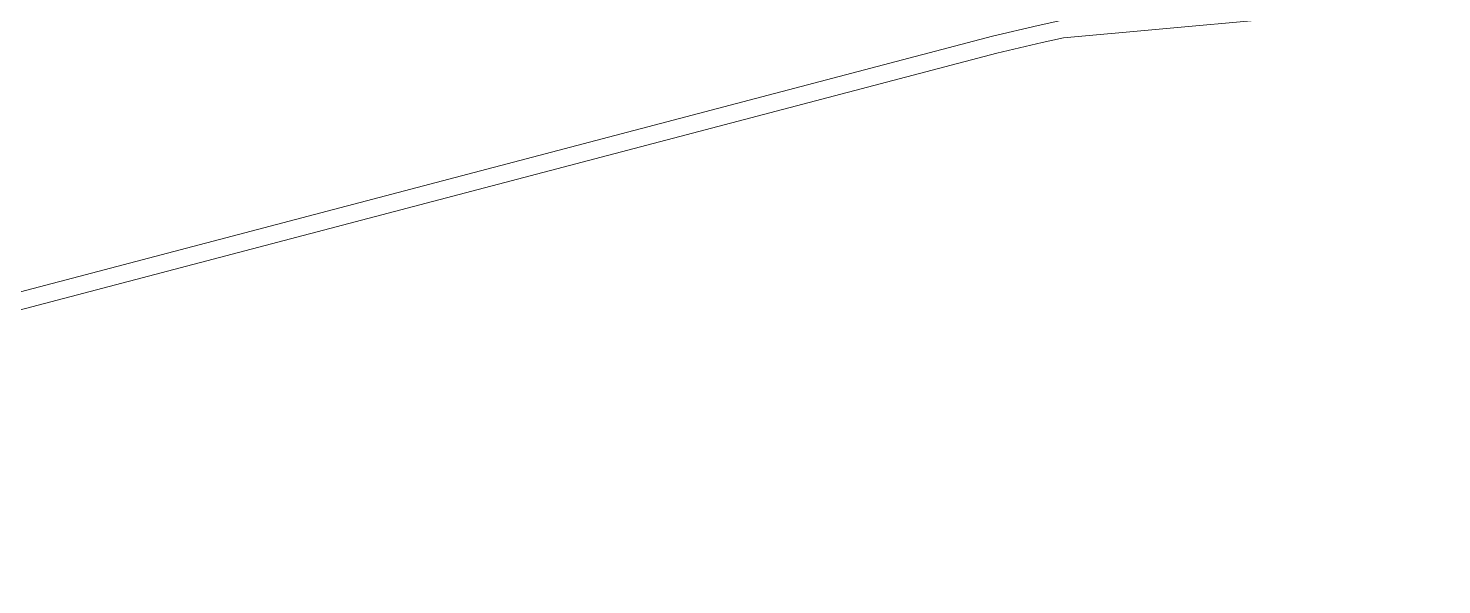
# Model space of a CAD drawing. Header units: inches. Extents: x 27644242 to 29005101, y -955243 to 216979.
# Drawn here: x 28720656 to 28739331, y -608023 to -600667 of the extents above; entities that cross this region are included whole.
import ezdxf

# ---------------------------------------------------------------- set-up
doc = ezdxf.new("R2010")
doc.units = ezdxf.units.IN
doc.header["$MEASUREMENT"] = 0
doc.layers.add('RVA Site Boundary', color=17, linetype='Continuous', lineweight=15)

msp = doc.modelspace()

# ---------------------------------------------------------------- linework, layer by layer
at = {"layer": 'RVA Site Boundary', "ltscale": 500}
msp.add_lwpolyline([(28742304.8, -600067.7), (28734332.8, -600793.4), (28734049.9, -600853.4), (28733451.4, -600995.3), (28714532.9, -605972.5), (28712893.1, -606438.1), (28712617.9, -606515.6), (28711492, -606777.6), (28711137.2, -606859.2), (28707523.8, -607874.8), (28707182.4, -608022.6), (28706827.5, -607200.6), (28701891.2, -595768.1), (28694440.8, -578673.1), (28690189.5, -569063.3), (28698006.8, -568960.7), (28714624.7, -568796), (28721195.2, -568855.1), (28728662, -568833.1), (28742984.3, -568838.4)], dxfattribs=at)
msp.add_lwpolyline([(28742304.8, -600067.7), (28734332.8, -600793.4), (28734049.9, -600853.4), (28733451.4, -600995.3), (28714532.9, -605972.5), (28712893.1, -606438.1), (28712617.9, -606515.6), (28711492, -606777.6), (28711137.2, -606859.2), (28707523.8, -607874.8), (28707182.4, -608022.6), (28706827.5, -607200.6), (28701891.2, -595768.1), (28694440.8, -578673.1), (28690189.5, -569063.3), (28698006.8, -568960.7), (28714624.7, -568796), (28721195.2, -568855.1), (28728662, -568833.1), (28742984.3, -568838.4)], dxfattribs=at)
at = {"layer": 'RVA Site Boundary', "color": 5, "ltscale": 500}
for points in [[(28742304.8, -600067.7), (28734332.8, -600793.4), (28734049.9, -600853.4), (28733451.4, -600995.3), (28714532.9, -605972.5), (28712893.1, -606438.1), (28712617.9, -606515.6), (28711492, -606777.6), (28711137.2, -606859.2), (28707523.8, -607874.8), (28707182.4, -608022.6), (28706827.5, -607200.6), (28701891.2, -595768.1), (28694440.8, -578673.1), (28690189.5, -569063.3), (28698006.8, -568960.7), (28714624.7, -568796), (28721195.2, -568855.1), (28728662, -568833.1), (28742984.3, -568838.4)], [(28742287.8, -599838.3), (28734298.4, -600565.6), (28733999.5, -600629), (28733395.6, -600772.1), (28714472.3, -605750.6), (28712830.5, -606216.8), (28712560.7, -606292.8), (28711440.1, -606553.5), (28711080.2, -606636.3), (28707446.6, -607657.5), (28707302.3, -607720), (28707038.7, -607109.5), (28702102.2, -595676.5), (28694651.4, -578580.6), (28690540.8, -569288.7), (28698009.5, -569190.7), (28714624.8, -569026), (28721194.5, -569085.1), (28728662.3, -569063.1), (28742984.1, -569068.4)]]:
    msp.add_lwpolyline(points, dxfattribs=at)

doc.saveas('drawing.dxf')
